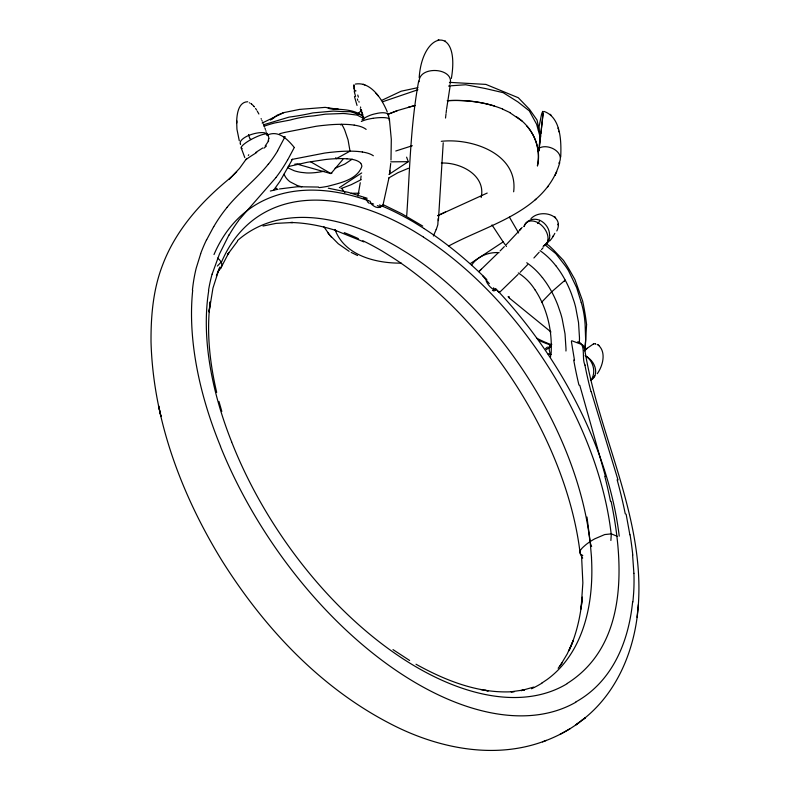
<?xml version="1.0" encoding="UTF-8"?>
<svg xmlns="http://www.w3.org/2000/svg" width="790" height="790" viewBox="0 0 790 790"><rect width="100%" height="100%" fill="white"/><g stroke="black" fill="none" stroke-linecap="round" stroke-linejoin="round"><path stroke-width="1.19" d="M586.585 324.581L585.143 349.101A76.788 27.907 83 0 1 584.867 350.977M236.654 120.505L236.615 123.22C236.743 115.883 237.691 102.068 247.685 101.732M236.644 120.998L236.941 129.244L239.291 140.758M438.104 218.682L437.858 224.469A23.483 10.932 -55.1 0 1 437.532 225.644A32.765 15.247 -55.1 0 1 436.169 229.564M581.993 720.292C617.612 693.166 635.535 648.313 638.36 604.567C644.531 515.179 597.921 434.164 584.432 347.778M390.991 159.975L391.307 139.356L389.411 119.32M218.998 269.222L212.935 288.172L209.113 311.783L210.199 301.79C206.378 332.057 209.775 362.817 216.677 392.383M406.732 215.512C409.783 170.65 410.454 125.383 418.68 81.054M269.025 138.606L268.185 135.347A15.603 5.599 -17.8 0 0 267.82 134.33L267.603 134.073M539.461 145.666L540.182 134.962L537.062 120.08L529.478 109.306L518.299 97.733L485.89 84.402L449.441 82.348M438.411 220.608L443.22 142.802M538.987 150.584L542.671 117.058A65.55 1.274 -84.7 0 1 542.839 115.656L543.046 113.938A34.069 0.662 -84.7 0 1 543.095 113.582L540.913 133.461M538.928 150.989L540.005 136.561L536.598 124.228L529.3 110.867L517.845 101.88L503.21 92.677L485.425 88.539L465.715 84.757L449.046 85.922M560.722 156.993C561.354 141.766 561.147 117.522 544.132 111.449M268.185 135.761L267.405 135.1M632.909 602L633.649 593.093A260.897 146.12 56.2 0 0 633.916 573.323M390.714 163.481L389.51 174.077M451.357 78.437C460.57 24.796 422.364 30.119 419.184 77.677M637.056 617.276L638.36 604.567M209.113 311.783L209.32 309.986M540.113 140.64L540.646 135.86M445.521 118.046L446.004 113.849M360.704 179.35L361.099 175.982M192.414 290.108L192.928 285.763A260.897 147.523 55.5 0 1 196.226 268.096L200.68 253.788M446.123 112.842L446.488 109.84M389.47 174.393L389.934 170.847M446.627 108.842L450.033 86.633M481.179 197.53C486.156 175.074 460.284 162.207 441.334 163.056M513.658 191.792C518.388 153.744 472.045 137.904 441.274 141.321M537.368 165.831C540.37 151.848 536.361 136.779 526.881 126.084M537.506 165.811C541.861 146.871 532.282 126.943 516.216 116.604M538.474 130.577L538.662 129.323A66.024 7.712 -77.6 0 1 538.977 127.2L541.515 114.451A7.406 0.869 -77.6 0 1 542.651 111.676M360.26 182.737L357.919 196.098M449.115 86.485L449.234 85.735M388.947 177.957L382.775 206.032L380.494 206.901L377.353 205.578M610.877 540.469L611.312 533.872L604.715 534.563L594.761 538.829A61.511 33.2 -6.7 0 0 591.167 540.952L589.143 542.286A61.511 33.2 -6.7 0 0 586.012 544.606C583.583 546.799 577.204 551.361 581.055 554.629M559.784 162.612C545.584 211.71 488.19 224.548 448.799 245.947M212.135 274.13L219.442 254.044L228.991 234.916M268.699 140.827L265.154 146.051M216.371 275.927L219.798 267.05M436.139 229.663L433.364 235.993M556.822 230.966C564.751 214.841 540.429 208.392 530.969 218.682M555.005 175.499L556.743 171.677M217.447 272.392L220.716 268.235L228.932 252.524L227.451 254.706L237.553 241.177M206.694 239.686L213.725 226.582M220.716 268.235C223.6 264.403 220.726 260.463 217.596 258.093M221.319 261.915L217.369 266.052M294.315 147.463L287.54 160.172M292.507 159.205L279.976 181.305L273.528 190.311M449.974 84.372C455.317 67.723 418.907 65.106 419.105 81.765M277.616 150.742L285.101 136.561L283.946 136.917M560.061 665.861L567.279 653.853L573.254 640.581L568.978 650.743C576.631 633.856 580.729 615.538 582.329 597.112L581.045 609.021L582.862 582.892L581.519 554.975M597.289 373.69C603.027 365.76 606.769 351.135 597.418 344.45M246.717 158.435L239.508 168.428L229.258 179.202L236.694 171.815M553.188 235.825L552.803 236.368M547.668 186.953L548.28 186.124M471.6 265.124C477.585 256.246 488.654 251.921 499.122 252.632M558.155 668.241L562.164 662.77M238.452 220.548L275.967 177.572M558.836 163.263C565.502 152.47 548.329 143.108 539.165 148.086L538.958 149.932L537.644 151.058M296.882 164.053L330.921 173.632L342.929 159.392M268.254 164.221C255.812 179.814 239.597 191.852 227.066 207.355M522.121 227.431L518.803 231.194M541.515 249.581L543.155 247.714M519.465 230.453L521.143 228.557M539.175 252.198L533.912 257.984M517.726 232.379L506.37 244.505M549.327 240.585L546.334 243.597M527.611 264.65L520.166 272.283M535.235 290.049L537.565 293.89A76.749 62.538 47.4 0 1 541.812 302.047L551.706 291.806L562.796 282.149A55.221 2.508 -44.2 0 1 565.235 280.174A90.099 73.411 47.4 0 0 559.32 270.427L555.874 265.687M564.435 281.003L565.235 280.174A101.12 82.397 47.4 0 1 571.486 293.969L574.212 301.987A117.147 95.452 47.4 0 1 575.673 307.3L578.527 322.547L579.475 337.656A121.314 98.849 47.4 0 1 579.346 342.722M504.316 246.628L500.07 250.944M497.888 253.136L479.362 271.138M518.033 274.426L499.665 292.27M478.789 271.671L481.327 269.272M546.186 243.735L545.446 244.426M545.288 244.564L544.695 245.117A15.237 12.413 47.3 0 0 548.843 240.338A10.764 8.769 47.3 0 0 549.248 239.232L549.445 238.373A16.244 13.233 47.3 0 0 549.751 235.094M535.186 199.84L535.916 199.179M231.421 177.029C202.23 200.611 176.022 229.377 162.631 264.956C153.112 289.446 150.831 316.04 151.028 342.09C153.24 419.767 181.522 494.817 221.872 560.505C263.475 626.756 318.982 686.53 388.957 723.028C436.435 748.14 494.886 760.543 546.394 740.358M352.182 159.155L344.845 164.063L335.069 168.231M545.554 348.627L547.381 347.067M584.175 350.365L593.379 343.996M357.179 114.165L361.721 110.333M541.822 302.047L542.325 301.622M579.564 722.119C568.445 730.711 555.716 737.07 542.542 741.879M270.486 120.021L277.3 115.123L283.758 112.624L299.489 109.415L325.164 107.361L338.485 109.356L328.235 108.368C339.947 109.928 354.315 108.447 363.706 116.96M262.724 147.977L255.822 152.411M548.151 348.311L550.097 347.017M541.792 683.093L547.105 679.519A268.274 154.198 56.6 0 0 591.473 557.631M272.333 118.856L274.209 117.611M339.364 187.674L361.711 172.921M388.986 174.412L408.292 161.674L406.603 157.151M470.643 263.366L503.141 241.908L506.499 246.441M586.002 349.358L586.595 348.983M567.26 683.409C628.119 645.025 624.041 563.497 611.105 501.374M388.818 177.918L397.893 172.714L408.44 168.28M361.188 179.666L351.264 184.662L341.023 188.583M559.962 734.424L570.054 728.736M584.946 349.545L587.375 348.331M592.698 377.561L592.382 377.729A15.682 13.045 70.4 0 0 586.871 356.902M340.599 124.899L341.724 124.306A90.099 32.252 -17.8 0 1 350.286 124.652L354.266 125.106M283.758 112.624L262.152 123.052M487.203 193.056L437.887 215.581M437.64 215.7L445.372 212.026M381.461 100.498L401.152 91.215L417.9 87.651M387.91 114.234L397.321 110.6L415.096 105.445M387.949 114.313L397.36 110.679M395.78 151.008L412.311 145.716M593.448 343.966L595.166 343.68M355.342 84.086C370.935 81.252 382.311 99.54 387.278 111.983M382.469 101.821L417.92 89.744M533.665 687.102L521.025 690.638L524.491 689.868L511.031 691.764L514.389 691.586C479.589 694.203 445.916 680.802 416.014 664.232M266.911 135.268C278.327 129.728 287.274 139.089 293.939 147.019M288.241 166.581L307.419 162.256L325.678 159.491A90.248 32.301 -17.8 0 1 336.254 158.681A76.749 27.472 -17.8 0 1 343.63 158.632L346.988 158.78M408.321 107.213L415.106 105.524M263.495 124.8L289.081 117.108A96.301 30.721 -3.2 0 0 301.316 115.241L301.553 115.192A97.832 31.195 -3.2 0 0 312.87 112.901L333.35 111.064L342.366 111.568A66.163 10.428 10.1 0 0 346.454 111.666L350.187 111.647L355.46 113.256M270.358 191.032L276.707 189.501M263.001 226.029L276.164 223.363L293.001 222.494L290.671 222.494C306.244 222.839 321.639 225.91 336.451 230.641M310.549 161.713L330.269 173.198L331.869 173.237M438.164 39.786L438.776 39.668M551.805 344.331C546.009 345.635 551.055 353.367 550.571 357.12M279.512 188.958L297.297 186.746L318.568 187.062M390.704 161.841L408.292 161.674M351.175 193.283L359.381 193.204M401.33 263.129C376.257 263.396 344.588 255.733 335 229.544M577.737 341.793C586.496 343.462 581.302 359.075 585.143 365.197M358.472 151.522L362.393 151.976M294.848 164.073L295.835 164.162A48.23 17.262 -17.8 0 0 299.805 164.35M328.285 188.188L348.252 192.345L367.153 198.241M480.606 689.522L488.289 690.894L485.317 690.361M249.245 102.819L249.758 102.947M494.441 105.978C479.204 101.298 463.108 99.718 447.229 100.686C466.001 99.747 485.119 101.989 502.647 109.03M359.016 114.273L355.46 113.256M571.733 340.737L581.628 344.43L583.385 345.576L584.393 348.607M611.312 533.872L616.022 535.788M334.703 230.088L363.844 241.878M297.297 185.502L290.137 181.858A111.173 39.796 -17.8 0 1 284.104 174.165M370.48 202.882L373.601 204.077M364.842 84.925L363.163 84.224M616.585 536.035L617.158 536.282M582.783 555.429L581.865 555.014M357.584 255.535L351.204 252.435M383.002 204.58L401.784 213.734L422.739 226.098M509.511 298.195L508.079 296.635L508.997 296.556L509.511 298.195L550.966 331.978M502.559 109.109L509.955 112.585M595.374 343.759L595.897 344.282M365.78 199.268L367.992 200.709M546.828 244.278L548.704 245.374A38.009 7.465 45.7 0 1 553.415 249.838L563.507 260.414L566.549 265.154A66.163 16.659 57 0 1 569.471 269.943L574.913 279.522L582.635 301.02A97.832 29.467 73.4 0 1 584.886 312.771L584.926 313.018A96.301 29.003 73.4 0 1 586.585 324.581M349.15 251.348L338.298 243.774L329.667 235.035M287.886 167.845L294.068 170.689A75.534 27.038 -17.8 0 0 301.069 172.368L306.451 172.931A39.51 14.141 -17.8 0 0 324.107 171.213M497.789 291.224L498.767 292.004M586.694 356.576L585.884 356.122A15.603 12.709 47.3 0 0 585.064 355.727M586.842 356.665L587.859 357.337M277.981 189.482L275.542 187.892M424.072 228.508L413.763 222.148A290.127 166.769 56.6 0 0 379.496 204.946M423.45 237.049L413.535 230.937A279.008 160.38 56.6 0 0 354.759 205.588A276.125 158.721 56.6 0 0 221.506 262.092M509.846 112.664L521.983 120.969M409.645 660.48L392.986 649.597M250.835 103.49L251.388 103.865M445.096 40.873L445.491 41.149M251.585 104.013L253.827 106.186M598.227 344.963L598.929 345.507M582.674 558.145L580.393 554.284M482.483 275.601L489.346 283.679M363.874 119.112L360.289 108.753M551.223 115.32L550.136 114.273M493.464 287.856L495.794 290.266M378.252 95.916L375.981 93.338M254.044 106.433L254.459 106.946M323.89 226.769L329.469 234.778M327.544 232.418L331.553 237.326M542.394 277.497L545.811 282.168A89.082 72.581 47.4 0 1 551.706 291.806A99.965 81.449 47.4 0 1 557.947 305.473L560.673 313.423A116.071 94.583 47.4 0 1 562.144 318.696L565.018 333.834L565.995 348.854A120.771 98.414 47.4 0 1 565.956 351.017M344.884 192.711L341.675 188.385M551.035 354.809C551.983 340.875 550.512 326.596 546.167 313.245A90.248 73.529 47.4 0 0 541.831 302.047M255.545 108.408L256.592 109.998M492.002 224.933L503.141 241.908M257.264 111.094L257.579 111.647M509.422 217.141L518.605 232.981M257.896 112.19L258.883 114.017M591.631 546.502L590.634 543.964A11.554 6.646 56.6 0 1 590.14 541.614L586.98 517.035M261.095 118.589L261.372 119.181M335.78 157.595L336.254 158.691L350.019 151.157A89.082 31.886 -17.8 0 1 358.472 151.522M261.895 120.386L262.152 120.989M262.655 122.193L262.892 122.786M354.078 85.152L354.295 85.735M263.376 123.991L263.85 125.195M244.801 157.605L241.217 147.937M250.707 139.07L250.914 139.613A15.682 3.239 -27.6 0 1 267.346 134.073M264.304 126.41L264.531 127.012M264.986 128.227L265.42 129.451M265.845 130.676L266.062 131.288M266.576 132.829L266.981 134.053M362.689 114.145L362.896 114.846M362.037 112.042L362.255 112.743M361.247 109.425L361.425 110.027M360.517 107.005L360.694 107.618M359.085 102.187L358.877 101.476M357.771 100.36L357.386 99.007M557.957 128.089L558.194 128.928M558.816 131.11L559.073 131.999M355.668 90.346L355.865 91.038M218.948 401.448L221.822 411.432M618.017 479.994L591.206 391.613M605.466 476.479L579.771 385.263M581.203 302.333L576.67 287.669L568.553 270.792A68.019 67.15 -57.8 0 0 565.512 266.112L555.805 253.61L547.273 246.687A39.569 38.177 -34.4 0 0 545.663 245.335M158.731 406.544L160.992 416.537L158.514 405.527M354.019 86.14L353.831 84.945M626.115 514.171L629.877 534.79M574.498 360.289L571.387 341.408M389.282 118.609L389.371 119.162M590.14 541.604L591.532 557.661M632.593 554.985L633.896 573.313M558.244 223.955L558.254 225.15L558.244 224.143M586.15 349.595A46.264 19.177 -12.9 0 1 586.387 349.447M594.781 376.07A14.437 11.761 47.3 0 1 590.407 380.425M594.722 376.03A16.659 9.283 31.8 0 1 592.905 377.738M592.49 377.818A14.516 12.087 70.3 0 1 590.673 380.464M587.79 357.445A15.326 12.492 47.3 0 1 595.008 375.566M240.555 144.294A15.839 5.678 -17.8 0 1 240.269 143.82M240.486 143.75A14.437 5.184 -17.8 0 1 249.304 135.149L249.946 134.972A15.326 5.5 -17.8 0 1 266.971 133.717M249.966 138.852A16.659 4.651 65.2 0 1 248.524 134.498M250.884 139.593A14.516 3.012 -27.6 0 0 241.71 148.362A15.869 3.288 -27.7 0 0 242.145 148.51M268.659 138.724A25.734 11.376 -25 0 1 268.077 140.976M266.398 145.992A15.237 6.044 -23.1 0 1 263.89 148.174M246.065 159.61A14.319 0.731 -31.3 0 1 256.74 152.48M248.781 154.731A13.233 0.602 -58.5 0 1 248.307 155.452M267.366 135.189A6.36 1.975 -88.3 0 1 267.514 135.396M214.001 254.548A287.284 165.13 56.6 0 1 352.636 195.802A290.127 166.769 56.6 0 1 370.461 201.42M237.672 240.446A268.225 154.178 56.6 0 1 340.905 222.711A271.138 155.847 56.6 0 1 398.012 247.319L407.64 253.254A268.541 154.356 56.6 0 1 589.972 541.545M423.45 237.138A276.451 158.899 56.6 0 1 611.154 533.803M580.097 553.01A276.451 158.899 56.6 0 0 392.521 257.55L382.617 251.348A279.008 160.38 56.6 0 0 362.798 240.713M424.072 228.577A287.619 165.327 56.6 0 1 486.838 279.581M495.577 288.508A287.619 165.327 56.6 0 1 619.232 536.163M344.233 232.645A279.008 160.38 56.6 0 1 358.413 238.639M546.176 349.772A44.991 23.029 -8.7 0 1 551.311 346.277M541.851 683.182A269.035 154.643 56.6 0 1 531.492 688.762M578.942 385.066A388.028 232.596 54.7 0 1 573.718 360.043M604.804 476.301A391.386 215.907 56.7 0 1 610.463 501.146M567.358 683.557A283.284 158.543 56 0 1 231.628 441.857M231.648 441.857A282.139 159.007 55.6 0 1 208.728 290.671M208.501 290.493A265.094 149.744 55.5 0 1 212.115 274.11M229.13 235.055A391.356 222.108 54.9 0 1 238.56 220.657M287.491 160.113A388.423 219.077 59 0 1 275.937 177.533M590.989 391.573A325.312 192.888 55.2 0 1 584.936 365.128M617.128 479.777A401.35 221.654 56.7 0 1 625.265 513.865M630.094 534.879A347.185 193.807 56.3 0 1 632.78 555.074M632.632 601.802A303.123 169.662 56.2 0 1 575.722 702.004M575.851 702.201A303.656 170.107 56.1 0 1 220.459 446.478M220.568 446.469A302.777 170.778 55.6 0 1 192.701 290.315M200.62 253.738A347.215 196.75 55.3 0 1 206.625 239.617M213.764 226.631A401.36 227.945 54.9 0 1 227.086 207.385M277.685 150.811A323.772 183.497 58.4 0 1 268.304 164.29M550.956 354.611A111.173 90.593 47.4 0 1 547.717 353.732M540.074 250.647A59.181 48.22 47.4 0 1 555.805 265.736M526.742 262.744A58.263 47.469 47.4 0 1 542.325 277.547M518.289 272.945A43.855 35.738 47.4 0 1 535.156 290.088M550.63 345.023A110.106 89.714 47.4 0 1 539.284 340.599M551.341 344.707A116.772 95.146 47.4 0 1 536.637 338.14M279.64 133.727A121.314 43.42 -17.8 0 1 285.052 132.355L316.099 126.281A117.147 41.929 -17.8 0 1 321.293 125.61L328.976 124.85A101.12 36.192 -17.8 0 1 341.734 124.297A55.221 46.047 -75.2 0 1 344.726 130.073L348.064 139.909L350.019 151.157A99.965 35.777 -17.8 0 0 337.399 151.67L329.786 152.411A116.071 41.544 -17.8 0 0 324.641 153.072L293.821 159.057A120.771 43.223 -17.8 0 0 291.52 159.629M354.197 125.146A59.181 21.182 -17.8 0 1 366.155 129.402M362.324 152.026A58.263 20.856 -17.8 0 1 373.344 155.768M301.81 186.766A77.193 27.63 -17.8 0 1 297.297 185.502M319.13 187.615A41.11 14.714 -17.8 0 0 327.623 186.331C339.907 183.004 357.011 179.834 361.83 166.502A36.923 13.213 -17.8 0 0 360.724 163.411M346.928 158.83A43.855 15.691 -17.8 0 1 360.823 163.372M523.968 226.641A15.682 10.398 49.6 0 1 537.615 222.494A14.516 9.628 49.6 0 1 547.895 240.16M537.575 223.521A16.659 3.841 -61 0 1 539.471 221.486M539.876 220.331A14.309 11.653 47.3 0 1 549.554 235.055M547.914 240.269A15.869 10.527 49.7 0 1 543.086 246.391M524.155 226.434A15.316 12.482 47.3 0 1 539.461 220.114M544.34 245.325A14.941 12.166 47.3 0 1 543.885 245.552M553.119 236.536A137.183 75.564 25.2 0 1 549.801 240.861M554.817 233.336A78.951 43.006 21.7 0 1 553.484 235.726M495.824 290.424A11.969 7.327 56.5 0 1 486.097 280.776M492.417 290.365A13.479 1.926 15.4 0 1 494.155 291.006M499.023 292.024A8.473 2.469 4.6 0 1 499.033 292.349M389.431 119.152A15.682 3.437 -7.2 0 1 389.105 120.159M373.127 118.293A14.516 3.18 -7.2 0 1 389.51 119.142M388.157 114.678A16.659 15.464 -39.6 0 1 389.154 118.638M388.295 114.629A14.309 5.135 -17.8 0 0 375.576 113.73A16.244 5.826 -17.8 0 0 372.021 114.639L371.112 114.945A10.764 3.861 -17.8 0 0 369.76 115.449A15.237 5.471 -17.8 0 0 363.44 118.717A14.941 5.362 -17.8 0 0 362.037 119.794M361.326 121.482A15.869 3.466 -7.2 0 1 372.999 118.293M388.404 114.767A15.316 5.49 -17.8 0 1 388.344 115.903M358.364 97.13A49.079 1.126 74 0 1 357.761 95.027M357.05 105.435A137.183 26.988 67.8 0 1 354.473 96.548M355.579 96.41A78.951 11.909 69.2 0 1 354.236 91.452M354.789 91.768A48.19 5.728 70.3 0 1 353.851 88.026M354.404 88.757A26.87 2.498 71.5 0 1 353.92 86.673M354.098 86.831A14.892 1.116 72.4 0 1 353.881 85.774M380.523 206.95A11.969 7.021 59.7 0 1 370.401 203M367.241 201.618A13.479 4.75 39.1 0 1 369.226 203.356M363.765 198.043A8.473 4.77 37.2 0 1 365.839 198.902M542.75 111.331A14.615 1.708 -77.6 0 1 543.115 113.177M581.203 302.333A109.02 101.357 -21.4 0 1 585.163 325.895L585.647 339.74A94.691 83.039 -12.4 0 1 584.798 347.738A88.855 77.924 -12.4 0 1 584.442 349.733M361.682 114.955A38.009 1.541 19.4 0 1 359.016 114.273M263.978 126.252A88.855 70.004 -23.1 0 1 266.121 125.511A94.691 74.596 -23.1 0 1 274.772 122.954L290.029 120.08A109.02 84.965 -36.1 0 1 313.818 115.873L325.421 114.165L342.988 113.503A68.019 47.015 -55.7 0 1 347.146 113.839L357.208 115.113L362.64 117.927A39.569 13.598 -60.8 0 1 363.993 118.569M585.36 717.705L576.167 724.726L585.36 717.705M555.538 217.694L554.866 217.033L555.538 217.694"/></g></svg>
